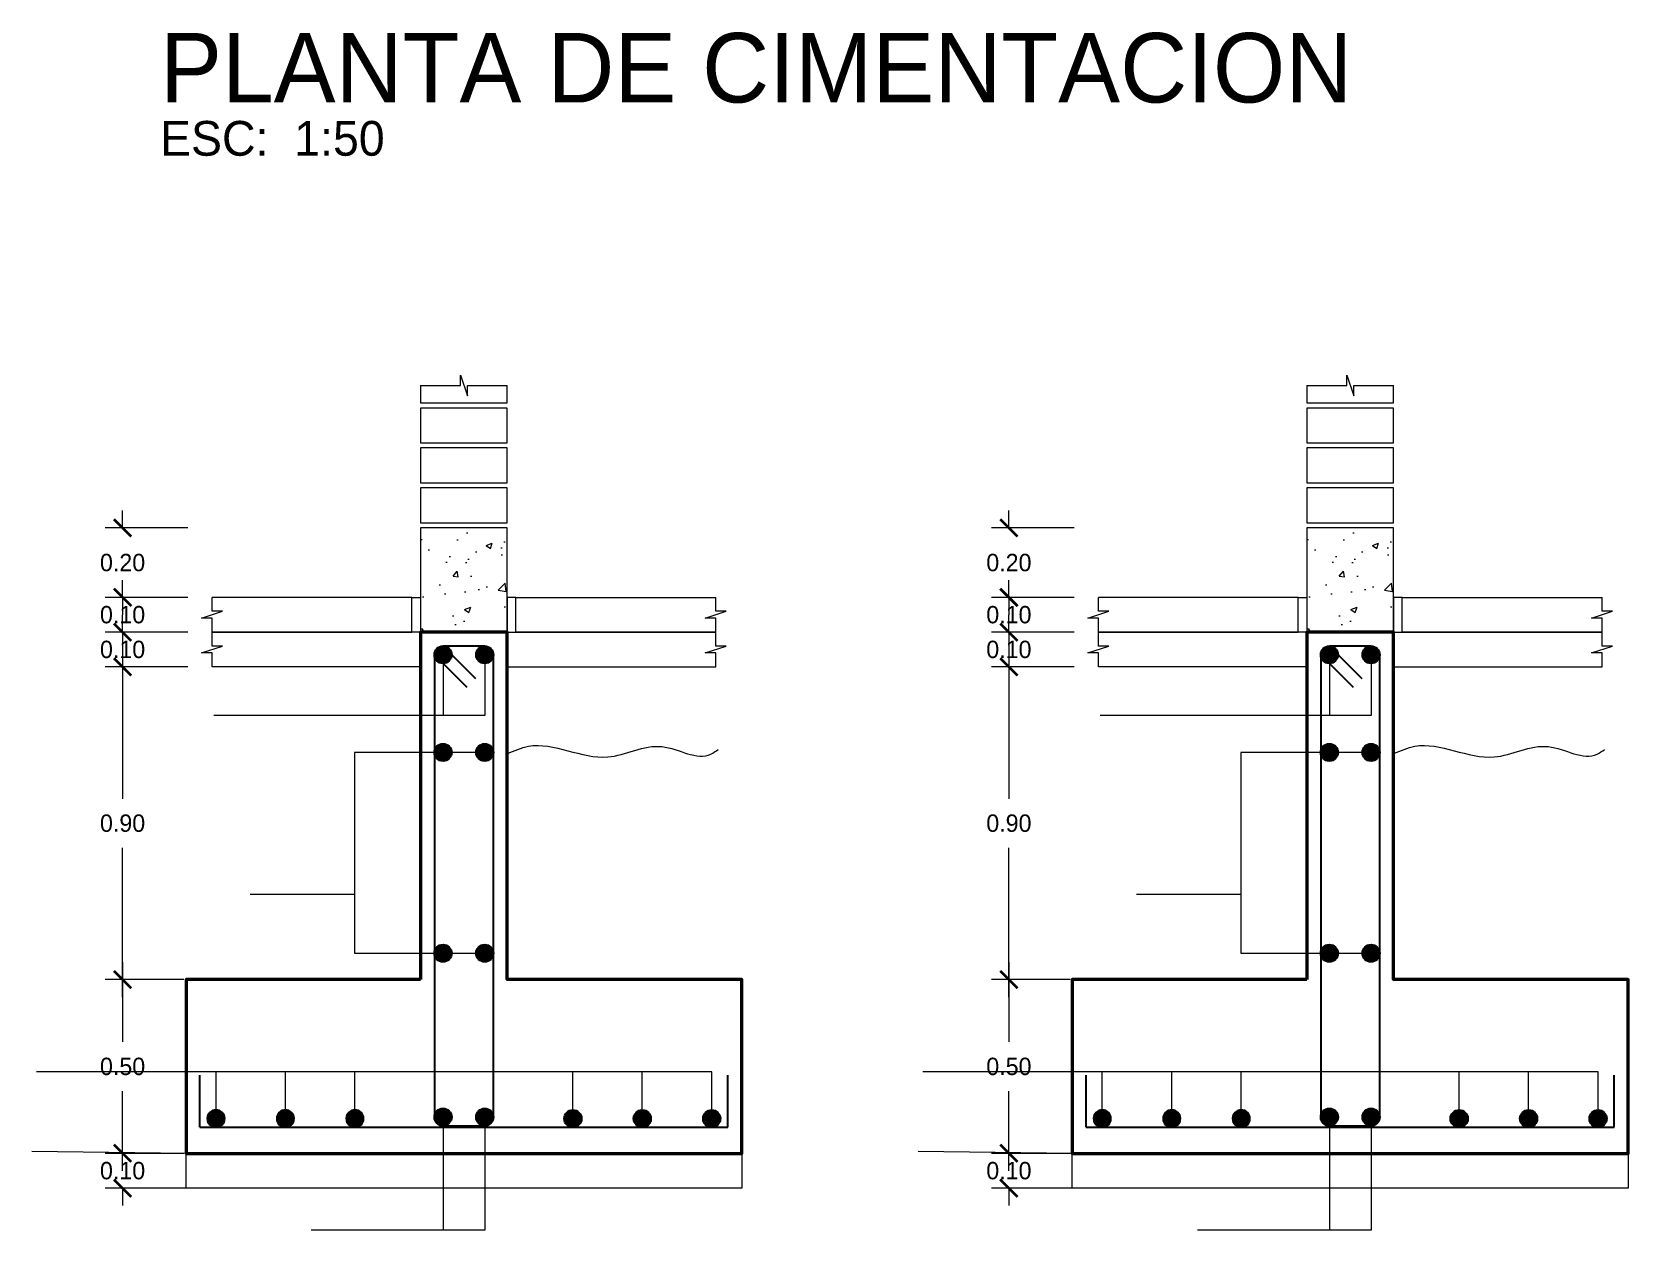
# Model space of a CAD drawing. Header units: millimetres. Extents: x 84 to 2740, y 103 to 1679.
# Drawn here: x 132.13 to 141.32, y 120.85 to 127.74 of the extents above; entities that cross this region are included whole.
import ezdxf

# ---------------------------------------------------------------- set-up
doc = ezdxf.new("R2010")
doc.units = ezdxf.units.MM
for name, color, linetype, lineweight in [('A- ANOTACIONES', 152, 'Continuous', 5), ('A- LINEA DE TIERRA', 44, 'Continuous', 0), ('A-BURBUJA DE VANOS', 32, 'Continuous', 5), ('A-COTAS EXTERIORES', 30, 'Continuous', 5), ('E- ACERO', 50, 'Continuous', 30), ('E- EXCAVACION', 94, 'Continuous', 50), ('E- FALSO PISO', 181, 'Continuous', 15), ('E- LADRILLO', 40, 'Continuous', 15), ('E- MATERIAL DE RELLENO', 241, 'Continuous', 15), ('E- RELLENO ASFALTICO', 53, 'Continuous', 5), ('E- SOBRECIMIENTO SIMPLE', 100, 'Continuous', 15), ('E- SOLADO', 223, 'Continuous', 15)]:
    doc.layers.add(name, color=color, linetype=linetype, lineweight=lineweight)
doc.styles.add('ROYER', font='')
doc.styles.get('ROYER').set_extended_font_data('Bahnschrift Light')
doc.dimstyles.new('ROYER_25_CORTE_ELEV_MODEL', dxfattribs={"dimtxt": 0.1, "dimasz": 0.1, "dimexe": 0.1, "dimexo": 0, "dimgap": 0.09, "dimtad": 1, "dimtih": 1, "dimtoh": 1, "dimlfac": 0.5, "dimzin": 0, "dimdsep": 46, "dimtxsty": 'ROYER', "dimblk": 'ARCHTICK', "dimcen": 0.09, "dimdle": 0.1, "dimclrd": 256, "dimclre": 256, "dimadec": 0, "dimazin": 0, "dimtfac": 1, "dimtix": 1, "dimtofl": 0, "dimtmove": 0, "dimatfit": 3, "dimfxl": 0.375, "dimfxlon": 1, "dimtolj": 1, "dimtzin": 0, "dimlwd": -1, "dimlwe": -1, "dimarcsym": 0})

# ---------------------------------------------------------------- blocks, each defined once
blk = doc.blocks.new('NOMBRE DE PLANO')
at = {"layer": 'A-BURBUJA DE VANOS', "style": 'ROYER'}
for tag, p, height in [('NOMBRE', (0, 0), 0.4), ('ESCALA', (0, -0.3064), 0.2)]:
    blk.add_attdef(tag, p, '', height=height, dxfattribs=at)
blk = doc.blocks.new('ACERO')
at = {"layer": 'E- ACERO'}
h = blk.add_hatch(color=256, dxfattribs=at)
h.dxf.hatch_style = 1
edge = h.paths.add_edge_path()
edge.add_arc((0, 0), 0.025, 0, 360)
blk.add_circle((0, 0), 0.025, dxfattribs=at)
blk = doc.blocks.new('_ArchTick')
at = {"color": 0, "linetype": 'ByBlock', "const_width": 0.15}
blk.add_lwpolyline([(-0.5, -0.5), (0.5, 0.5)], dxfattribs=at)
blk = doc.blocks.new('*D179')
at = {"layer": 'A-COTAS EXTERIORES', "transparency": 16777216}
for p, q in [((132.6536, 122.3893), (132.6536, 121.9305)), ((133.0066, 122.2893), (132.5536, 122.2893)), ((132.6536, 121.1894), (132.6536, 121.6482)), ((133.0066, 121.2894), (132.5536, 121.2894))]:
    blk.add_line(p, q, dxfattribs=at)
at = {"layer": 'Defpoints', "color": 0, "transparency": 16777216}
for p in [(132.6536, 122.2893), (133.0066, 122.2893), (133.0066, 121.2894)]:
    blk.add_point(p, dxfattribs=at)
at = {"layer": 'A-COTAS EXTERIORES', "transparency": 16777216, "xscale": 0.1, "yscale": 0.1, "zscale": 0.1}
for p, rotation in [((132.6536, 122.2893), 90), ((132.6536, 121.2894), 270)]:
    blk.add_blockref('_ArchTick', p, dxfattribs=dict(at, rotation=rotation))
at = {"layer": 'A-COTAS EXTERIORES', "color": 0, "transparency": 16777216, "insert": (132.6536, 121.7894), "char_height": 0.1, "attachment_point": 5, "style": 'ROYER'}
blk.add_mtext('\\A1;0.50', dxfattribs=at)
blk = doc.blocks.new('*D180')
at = {"layer": 'A-COTAS EXTERIORES', "transparency": 16777216}
for p, q in [((132.6536, 124.1893), (132.6536, 123.3304)), ((133.0286, 124.0893), (132.5536, 124.0893)), ((132.6536, 122.1893), (132.6536, 123.0481)), ((133.0066, 122.2893), (132.5536, 122.2893))]:
    blk.add_line(p, q, dxfattribs=at)
at = {"layer": 'Defpoints', "color": 0, "transparency": 16777216}
for p in [(132.6536, 124.0893), (134.3688, 124.0893), (133.0066, 122.2893)]:
    blk.add_point(p, dxfattribs=at)
at = {"layer": 'A-COTAS EXTERIORES', "transparency": 16777216, "xscale": 0.1, "yscale": 0.1, "zscale": 0.1}
for p, rotation in [((132.6536, 124.0893), 90), ((132.6536, 122.2893), 270)]:
    blk.add_blockref('_ArchTick', p, dxfattribs=dict(at, rotation=rotation))
at = {"layer": 'A-COTAS EXTERIORES', "color": 0, "transparency": 16777216, "insert": (132.6536, 123.1893), "char_height": 0.1, "attachment_point": 5, "style": 'ROYER'}
blk.add_mtext('\\A1;0.90', dxfattribs=at)
blk = doc.blocks.new('*D181')
at = {"layer": 'A-COTAS EXTERIORES', "transparency": 16777216}
for p, q in [((132.6536, 124.2893), (132.6536, 124.3893)), ((133.0286, 124.2893), (132.5536, 124.2893)), ((133.0286, 124.0893), (132.5536, 124.0893)), ((132.6536, 124.0893), (132.6536, 123.9893))]:
    blk.add_line(p, q, dxfattribs=at)
at = {"layer": 'Defpoints', "color": 0, "transparency": 16777216}
for p in [(132.6536, 124.2893), (134.3188, 124.2893), (134.3688, 124.0893)]:
    blk.add_point(p, dxfattribs=at)
at = {"layer": 'A-COTAS EXTERIORES', "transparency": 16777216, "xscale": 0.1, "yscale": 0.1, "zscale": 0.1}
for p, rotation in [((132.6536, 124.2893), 270), ((132.6536, 124.0893), 90)]:
    blk.add_blockref('_ArchTick', p, dxfattribs=dict(at, rotation=rotation))
at = {"layer": 'A-COTAS EXTERIORES', "color": 0, "transparency": 16777216, "insert": (132.6536, 124.1893), "char_height": 0.1, "attachment_point": 5, "style": 'ROYER'}
blk.add_mtext('\\A1;0.10', dxfattribs=at)
blk = doc.blocks.new('*D182')
at = {"layer": 'A-COTAS EXTERIORES', "transparency": 16777216}
for p, q in [((132.6536, 124.4893), (132.6536, 124.5893)), ((133.0286, 124.4893), (132.5536, 124.4893)), ((133.0286, 124.2893), (132.5536, 124.2893)), ((132.6536, 124.2893), (132.6536, 124.1893))]:
    blk.add_line(p, q, dxfattribs=at)
at = {"layer": 'Defpoints', "color": 0, "transparency": 16777216}
for p in [(132.6536, 124.4893), (134.3688, 124.4893), (134.3188, 124.2893)]:
    blk.add_point(p, dxfattribs=at)
at = {"layer": 'A-COTAS EXTERIORES', "transparency": 16777216, "xscale": 0.1, "yscale": 0.1, "zscale": 0.1}
for p, rotation in [((132.6536, 124.4893), 270), ((132.6536, 124.2893), 90)]:
    blk.add_blockref('_ArchTick', p, dxfattribs=dict(at, rotation=rotation))
at = {"layer": 'A-COTAS EXTERIORES', "color": 0, "transparency": 16777216, "insert": (132.6536, 124.3893), "char_height": 0.1, "attachment_point": 5, "style": 'ROYER'}
blk.add_mtext('\\A1;0.10', dxfattribs=at)
blk = doc.blocks.new('*D183')
at = {"layer": 'A-COTAS EXTERIORES', "transparency": 16777216}
for p, q in [((132.6536, 124.8893), (132.6536, 124.9893)), ((133.0286, 124.8893), (132.5536, 124.8893)), ((133.0286, 124.4893), (132.5536, 124.4893)), ((132.6536, 124.4893), (132.6536, 124.3893))]:
    blk.add_line(p, q, dxfattribs=at)
at = {"layer": 'Defpoints', "color": 0, "transparency": 16777216}
for p in [(132.6536, 124.8893), (134.3688, 124.8893), (134.3688, 124.4893)]:
    blk.add_point(p, dxfattribs=at)
at = {"layer": 'A-COTAS EXTERIORES', "transparency": 16777216, "xscale": 0.1, "yscale": 0.1, "zscale": 0.1}
for p, rotation in [((132.6536, 124.8893), 270), ((132.6536, 124.4893), 90)]:
    blk.add_blockref('_ArchTick', p, dxfattribs=dict(at, rotation=rotation))
at = {"layer": 'A-COTAS EXTERIORES', "color": 0, "transparency": 16777216, "insert": (132.6536, 124.6893), "char_height": 0.1, "attachment_point": 5, "style": 'ROYER'}
blk.add_mtext('\\A1;0.20', dxfattribs=at)
blk = doc.blocks.new('*D184')
at = {"layer": 'A-COTAS EXTERIORES', "transparency": 16777216}
for p, q in [((132.6536, 121.2894), (132.6536, 121.3894)), ((133.0066, 121.2894), (132.5536, 121.2894)), ((133.0188, 121.0893), (132.5536, 121.0893)), ((132.6536, 121.0893), (132.6536, 120.9893))]:
    blk.add_line(p, q, dxfattribs=at)
at = {"layer": 'Defpoints', "color": 0, "transparency": 16777216}
for p in [(133.0066, 121.2894), (132.6536, 121.0893), (133.0188, 121.0893)]:
    blk.add_point(p, dxfattribs=at)
at = {"layer": 'A-COTAS EXTERIORES', "transparency": 16777216, "xscale": 0.1, "yscale": 0.1, "zscale": 0.1}
for p, rotation in [((132.6536, 121.2894), 270), ((132.6536, 121.0893), 90)]:
    blk.add_blockref('_ArchTick', p, dxfattribs=dict(at, rotation=rotation))
at = {"layer": 'A-COTAS EXTERIORES', "color": 0, "transparency": 16777216, "insert": (132.6536, 121.1894), "char_height": 0.1, "attachment_point": 5, "style": 'ROYER'}
blk.add_mtext('\\A1;0.10', dxfattribs=at)
blk = doc.blocks.new('*D185')
at = {"layer": 'A-COTAS EXTERIORES', "transparency": 16777216}
for p, q in [((137.757, 122.3893), (137.757, 121.9305)), ((138.11, 122.2893), (137.657, 122.2893)), ((137.757, 121.1894), (137.757, 121.6482)), ((138.11, 121.2894), (137.657, 121.2894))]:
    blk.add_line(p, q, dxfattribs=at)
at = {"layer": 'Defpoints', "color": 0, "transparency": 16777216}
for p in [(137.757, 122.2893), (138.11, 122.2893), (138.11, 121.2894)]:
    blk.add_point(p, dxfattribs=at)
at = {"layer": 'A-COTAS EXTERIORES', "transparency": 16777216, "xscale": 0.1, "yscale": 0.1, "zscale": 0.1}
for p, rotation in [((137.757, 122.2893), 90), ((137.757, 121.2894), 270)]:
    blk.add_blockref('_ArchTick', p, dxfattribs=dict(at, rotation=rotation))
at = {"layer": 'A-COTAS EXTERIORES', "color": 0, "transparency": 16777216, "insert": (137.757, 121.7894), "char_height": 0.1, "attachment_point": 5, "style": 'ROYER'}
blk.add_mtext('\\A1;0.50', dxfattribs=at)
blk = doc.blocks.new('*D186')
at = {"layer": 'A-COTAS EXTERIORES', "transparency": 16777216}
for p, q in [((137.757, 124.1893), (137.757, 123.3304)), ((138.132, 124.0893), (137.657, 124.0893)), ((137.757, 122.1893), (137.757, 123.0481)), ((138.11, 122.2893), (137.657, 122.2893))]:
    blk.add_line(p, q, dxfattribs=at)
at = {"layer": 'Defpoints', "color": 0, "transparency": 16777216}
for p in [(137.757, 124.0893), (139.4722, 124.0893), (138.11, 122.2893)]:
    blk.add_point(p, dxfattribs=at)
at = {"layer": 'A-COTAS EXTERIORES', "transparency": 16777216, "xscale": 0.1, "yscale": 0.1, "zscale": 0.1}
for p, rotation in [((137.757, 124.0893), 90), ((137.757, 122.2893), 270)]:
    blk.add_blockref('_ArchTick', p, dxfattribs=dict(at, rotation=rotation))
at = {"layer": 'A-COTAS EXTERIORES', "color": 0, "transparency": 16777216, "insert": (137.757, 123.1893), "char_height": 0.1, "attachment_point": 5, "style": 'ROYER'}
blk.add_mtext('\\A1;0.90', dxfattribs=at)
blk = doc.blocks.new('*D187')
at = {"layer": 'A-COTAS EXTERIORES', "transparency": 16777216}
for p, q in [((137.757, 124.2893), (137.757, 124.3893)), ((138.132, 124.2893), (137.657, 124.2893)), ((138.132, 124.0893), (137.657, 124.0893)), ((137.757, 124.0893), (137.757, 123.9893))]:
    blk.add_line(p, q, dxfattribs=at)
at = {"layer": 'Defpoints', "color": 0, "transparency": 16777216}
for p in [(137.757, 124.2893), (139.4222, 124.2893), (139.4722, 124.0893)]:
    blk.add_point(p, dxfattribs=at)
at = {"layer": 'A-COTAS EXTERIORES', "transparency": 16777216, "xscale": 0.1, "yscale": 0.1, "zscale": 0.1}
for p, rotation in [((137.757, 124.2893), 270), ((137.757, 124.0893), 90)]:
    blk.add_blockref('_ArchTick', p, dxfattribs=dict(at, rotation=rotation))
at = {"layer": 'A-COTAS EXTERIORES', "color": 0, "transparency": 16777216, "insert": (137.757, 124.1893), "char_height": 0.1, "attachment_point": 5, "style": 'ROYER'}
blk.add_mtext('\\A1;0.10', dxfattribs=at)
blk = doc.blocks.new('*D188')
at = {"layer": 'A-COTAS EXTERIORES', "transparency": 16777216}
for p, q in [((137.757, 124.4893), (137.757, 124.5893)), ((138.132, 124.4893), (137.657, 124.4893)), ((138.132, 124.2893), (137.657, 124.2893)), ((137.757, 124.2893), (137.757, 124.1893))]:
    blk.add_line(p, q, dxfattribs=at)
at = {"layer": 'Defpoints', "color": 0, "transparency": 16777216}
for p in [(137.757, 124.4893), (139.4722, 124.4893), (139.4222, 124.2893)]:
    blk.add_point(p, dxfattribs=at)
at = {"layer": 'A-COTAS EXTERIORES', "transparency": 16777216, "xscale": 0.1, "yscale": 0.1, "zscale": 0.1}
for p, rotation in [((137.757, 124.4893), 270), ((137.757, 124.2893), 90)]:
    blk.add_blockref('_ArchTick', p, dxfattribs=dict(at, rotation=rotation))
at = {"layer": 'A-COTAS EXTERIORES', "color": 0, "transparency": 16777216, "insert": (137.757, 124.3893), "char_height": 0.1, "attachment_point": 5, "style": 'ROYER'}
blk.add_mtext('\\A1;0.10', dxfattribs=at)
blk = doc.blocks.new('*D189')
at = {"layer": 'A-COTAS EXTERIORES', "transparency": 16777216}
for p, q in [((137.757, 124.8893), (137.757, 124.9893)), ((138.132, 124.8893), (137.657, 124.8893)), ((138.132, 124.4893), (137.657, 124.4893)), ((137.757, 124.4893), (137.757, 124.3893))]:
    blk.add_line(p, q, dxfattribs=at)
at = {"layer": 'Defpoints', "color": 0, "transparency": 16777216}
for p in [(137.757, 124.8893), (139.4722, 124.8893), (139.4722, 124.4893)]:
    blk.add_point(p, dxfattribs=at)
at = {"layer": 'A-COTAS EXTERIORES', "transparency": 16777216, "xscale": 0.1, "yscale": 0.1, "zscale": 0.1}
for p, rotation in [((137.757, 124.8893), 270), ((137.757, 124.4893), 90)]:
    blk.add_blockref('_ArchTick', p, dxfattribs=dict(at, rotation=rotation))
at = {"layer": 'A-COTAS EXTERIORES', "color": 0, "transparency": 16777216, "insert": (137.757, 124.6893), "char_height": 0.1, "attachment_point": 5, "style": 'ROYER'}
blk.add_mtext('\\A1;0.20', dxfattribs=at)
blk = doc.blocks.new('*D190')
at = {"layer": 'A-COTAS EXTERIORES', "transparency": 16777216}
for p, q in [((137.757, 121.2894), (137.757, 121.3894)), ((138.11, 121.2894), (137.657, 121.2894)), ((138.1222, 121.0893), (137.657, 121.0893)), ((137.757, 121.0893), (137.757, 120.9893))]:
    blk.add_line(p, q, dxfattribs=at)
at = {"layer": 'Defpoints', "color": 0, "transparency": 16777216}
for p in [(138.11, 121.2894), (137.757, 121.0893), (138.1222, 121.0893)]:
    blk.add_point(p, dxfattribs=at)
at = {"layer": 'A-COTAS EXTERIORES', "transparency": 16777216, "xscale": 0.1, "yscale": 0.1, "zscale": 0.1}
for p, rotation in [((137.757, 121.2894), 270), ((137.757, 121.0893), 90)]:
    blk.add_blockref('_ArchTick', p, dxfattribs=dict(at, rotation=rotation))
at = {"layer": 'A-COTAS EXTERIORES', "color": 0, "transparency": 16777216, "insert": (137.757, 121.1894), "char_height": 0.1, "attachment_point": 5, "style": 'ROYER'}
blk.add_mtext('\\A1;0.10', dxfattribs=at)

msp = doc.modelspace()

# ---------------------------------------------------------------- hatches: boundary and pattern name
at = {"layer": 'E- SOBRECIMIENTO SIMPLE', "lineweight": 0}
h = msp.add_hatch(dxfattribs=at)
h.set_pattern_fill('AR-CONC', color=256, scale=0.002)
h.set_pattern_definition([(50, (101.5393, 126.74738), (0.3643693, -0.0318782), [0.0381, -0.4191]), (355, (101.5393, 126.7474), (-0.070487, 0.3821137), [0.03048, -0.335281]), (100.4514, (101.56966, 126.74473), (0.2938825, 0.3502355), [0.03238, -0.3561805]), (46.1842, (101.5393, 126.849), (0.542158, -0.0840847), [0.05715, -0.62865]), (96.6356, (101.58447, 126.842), (0.474808, 0.494852), [0.04857, -0.534271]), (351.1842, (101.5393, 126.849), (0.474808, 0.494852), [0.04572, -0.5029195]), (21, (101.5901, 126.82358), (0.3032288, -0.2045304), [0.0381, -0.4191]), (326, (101.5901, 126.8236), (0.123604, 0.368376), [0.03048, -0.33528]), (71.4514, (101.61536, 126.80654), (0.426833, 0.1638455), [0.03238, -0.35618]), (37.5, (101.53929, 126.74738), (0.0061772, 0.1691101), [0, -0.331216, 0, -0.34036, 0, -0.33655]), (7.5, (101.5393, 126.74738), (0.1336393, 0.20036115), [0, -0.194056, 0, -0.323596, 0, -0.12827]), (327.5, (101.42601, 126.74738), (0.2711812, -0.0114575), [0, -0.127, 0, -0.39624, 0, -0.52578]), (317.5, (101.3752, 126.74738), (0.2962584, 0.050853), [0, -0.1651, 0, -0.263144, 0, -0.37338])])
h.paths.add_polyline_path([(134.3688, 124.8893), (134.3688, 124.2893), (134.8688, 124.2893), (134.8688, 124.8893)])
h = msp.add_hatch(dxfattribs=at)
h.set_pattern_fill('AR-CONC', color=256, scale=0.002)
h.set_pattern_definition([(50, (106.64267, 126.74738), (0.3643693, -0.0318782), [0.0381, -0.4191]), (355, (106.64267, 126.7474), (-0.070487, 0.3821137), [0.03048, -0.335281]), (100.4514, (106.67303, 126.74473), (0.2938825, 0.3502355), [0.03238, -0.3561805]), (46.1842, (106.64267, 126.849), (0.542158, -0.0840847), [0.05715, -0.62865]), (96.6356, (106.68785, 126.842), (0.474808, 0.494852), [0.04857, -0.534271]), (351.1842, (106.64267, 126.849), (0.474808, 0.494852), [0.04572, -0.5029195]), (21, (106.69347, 126.82358), (0.3032288, -0.2045304), [0.0381, -0.4191]), (326, (106.69347, 126.8236), (0.123604, 0.368376), [0.03048, -0.33528]), (71.4514, (106.71874, 126.80654), (0.426833, 0.1638455), [0.03238, -0.35618]), (37.5, (106.64267, 126.74738), (0.0061772, 0.1691101), [0, -0.331216, 0, -0.34036, 0, -0.33655]), (7.5, (106.64267, 126.74738), (0.1336393, 0.20036115), [0, -0.194056, 0, -0.323596, 0, -0.12827]), (327.5, (106.52938, 126.74738), (0.2711812, -0.0114575), [0, -0.127, 0, -0.39624, 0, -0.52578]), (317.5, (106.47858, 126.74738), (0.2962584, 0.050853), [0, -0.1651, 0, -0.263144, 0, -0.37338])])
h.paths.add_polyline_path([(139.4722, 124.8893), (139.4722, 124.2893), (139.9722, 124.2893), (139.9722, 124.8893)])

# ---------------------------------------------------------------- linework, layer by layer
at = {"layer": 'A- ANOTACIONES', "lineweight": 0}
for p, q in [((134.4988, 124.1093), (134.4988, 123.8093)), ((134.7388, 124.1093), (134.7388, 123.8093)), ((139.6022, 124.1093), (139.6022, 123.8093)), ((139.8422, 124.1093), (139.8422, 123.8093)), ((134.7388, 123.8093), (133.1788, 123.8093)), ((139.8422, 123.8093), (138.2822, 123.8093)), ((133.9888, 122.7796), (133.3888, 122.7796)), ((139.0922, 122.7796), (138.4922, 122.7796)), ((133.1915, 121.5393), (133.1915, 121.7593)), ((133.5915, 121.5393), (133.5915, 121.7593)), ((133.9915, 121.5393), (133.9915, 121.7593)), ((135.2462, 121.5393), (135.2462, 121.7593)), ((135.6462, 121.5393), (135.6462, 121.7593)), ((138.2948, 121.5393), (138.2948, 121.7593)), ((138.6948, 121.5393), (138.6948, 121.7593)), ((139.0948, 121.5393), (139.0948, 121.7593)), ((140.3496, 121.5393), (140.3496, 121.7593)), ((140.7496, 121.5393), (140.7496, 121.7593)), ((134.4988, 121.448), (134.4988, 120.848)), ((139.6022, 121.448), (139.6022, 120.848))]:
    msp.add_line(p, q, dxfattribs=at)
for points in [[(134.3688, 125.7093), (134.5988, 125.7093), (134.5988, 125.7693), (134.6388, 125.6493), (134.6388, 125.7093), (134.8688, 125.7093)], [(139.4722, 125.7093), (139.7022, 125.7093), (139.7022, 125.7693), (139.7422, 125.6493), (139.7422, 125.7093), (139.9722, 125.7093)], [(133.1688, 124.2893), (133.1688, 124.3693), (133.1088, 124.3693), (133.2288, 124.4093), (133.1688, 124.4093), (133.1688, 124.4893)], [(136.0688, 124.2893), (136.0688, 124.3693), (136.0088, 124.3693), (136.1288, 124.4093), (136.0688, 124.4093), (136.0688, 124.4893)], [(138.2722, 124.2893), (138.2722, 124.3693), (138.2122, 124.3693), (138.3322, 124.4093), (138.2722, 124.4093), (138.2722, 124.4893)], [(141.1722, 124.2893), (141.1722, 124.3693), (141.1122, 124.3693), (141.2322, 124.4093), (141.1722, 124.4093), (141.1722, 124.4893)], [(133.1688, 124.0893), (133.1688, 124.1693), (133.1088, 124.1693), (133.2288, 124.2093), (133.1688, 124.2093), (133.1688, 124.2893)], [(136.0688, 124.0893), (136.0688, 124.1693), (136.0088, 124.1693), (136.1288, 124.2093), (136.0688, 124.2093), (136.0688, 124.2893)], [(138.2722, 124.0893), (138.2722, 124.1693), (138.2122, 124.1693), (138.3322, 124.2093), (138.2722, 124.2093), (138.2722, 124.2893)], [(141.1722, 124.0893), (141.1722, 124.1693), (141.1122, 124.1693), (141.2322, 124.2093), (141.1722, 124.2093), (141.1722, 124.2893)], [(134.6888, 123.5971), (133.9888, 123.5971), (133.9888, 122.4414), (134.6888, 122.4414)], [(139.7922, 123.5971), (139.0922, 123.5971), (139.0922, 122.4414), (139.7922, 122.4414)], [(136.0462, 121.5393), (136.0462, 121.7593), (132.1589, 121.7593)], [(141.1496, 121.5393), (141.1496, 121.7593), (137.2623, 121.7593)], [(134.7388, 121.448), (134.7388, 120.848), (133.7388, 120.848)], [(139.8422, 121.448), (139.8422, 120.848), (138.8422, 120.848)]]:
    msp.add_lwpolyline(points, dxfattribs=at)
at = {"layer": 'A- LINEA DE TIERRA'}
for p, q in [((133.0188, 121.2893), (132.1316, 121.3001)), ((138.1222, 121.2893), (137.235, 121.3001))]:
    msp.add_line(p, q, dxfattribs=at)
for points in [[(134.8688, 123.5893), (134.9904, 123.6324), (135.4473, 123.5708), (135.7604, 123.6304), (136.0416, 123.5872), (136.083, 123.6147)], [(139.9722, 123.5893), (140.0938, 123.6324), (140.5507, 123.5708), (140.8638, 123.6304), (141.1449, 123.5872), (141.1864, 123.6147)]]:
    msp.add_spline(points, degree=3, dxfattribs=at)
at = {"layer": 'E- ACERO'}
for p, q in [((134.7388, 124.2093), (134.4988, 124.2093)), ((134.4988, 124.2093), (134.686, 124.0221)), ((139.8422, 124.2093), (139.6022, 124.2093)), ((139.6022, 124.2093), (139.7893, 124.0221)), ((134.4488, 124.1593), (134.4488, 121.498)), ((134.4488, 124.1593), (134.636, 123.9721)), ((134.7888, 121.498), (134.7888, 124.1593)), ((139.5522, 124.1593), (139.5522, 121.498)), ((139.5522, 124.1593), (139.7393, 123.9721)), ((139.8922, 121.498), (139.8922, 124.1593)), ((133.0988, 121.4393), (133.0988, 121.7393)), ((136.1388, 121.4393), (136.1388, 121.7393)), ((138.2022, 121.4393), (138.2022, 121.7393)), ((141.2422, 121.4393), (141.2422, 121.7393)), ((133.0988, 121.4393), (136.1388, 121.4393)), ((134.4988, 121.448), (134.7388, 121.448)), ((138.2022, 121.4393), (141.2422, 121.4393)), ((139.6022, 121.448), (139.8422, 121.448))]:
    msp.add_line(p, q, dxfattribs=at)
for centre, start, end in [((134.4988, 121.498), 180, 270), ((134.7388, 121.498), 270, 0), ((139.6022, 121.498), 180, 270), ((139.8422, 121.498), 270, 0)]:
    msp.add_arc(centre, 0.05, start, end, dxfattribs=at)
at = {"layer": 'E- EXCAVACION'}
for points in [[(134.3688, 122.2893), (133.0188, 122.2893), (133.0188, 121.2893), (136.2188, 121.2893), (136.2188, 122.2893), (134.8688, 122.2893), (134.8688, 124.2893), (134.3688, 124.2893)], [(139.4722, 122.2893), (138.1222, 122.2893), (138.1222, 121.2893), (141.3222, 121.2893), (141.3222, 122.2893), (139.9722, 122.2893), (139.9722, 124.2893), (139.4722, 124.2893)]]:
    msp.add_lwpolyline(points, close=True, dxfattribs=at)
at = {"layer": 'E- FALSO PISO'}
for points in [[(133.1688, 124.2893), (134.3188, 124.2893), (134.3188, 124.4893), (133.1688, 124.4893)], [(136.0688, 124.2893), (134.9188, 124.2893), (134.9188, 124.4893), (136.0688, 124.4893)], [(138.2722, 124.2893), (139.4222, 124.2893), (139.4222, 124.4893), (138.2722, 124.4893)], [(141.1722, 124.2893), (140.0222, 124.2893), (140.0222, 124.4893), (141.1722, 124.4893)]]:
    msp.add_lwpolyline(points, dxfattribs=at)
at = {"layer": 'E- LADRILLO'}
for points in [[(134.3688, 125.7093), (134.3688, 125.6093), (134.8688, 125.6093), (134.8688, 125.7093)], [(139.4722, 125.7093), (139.4722, 125.6093), (139.9722, 125.6093), (139.9722, 125.7093)]]:
    msp.add_lwpolyline(points, dxfattribs=at)
for points in [[(134.3688, 125.3793), (134.8688, 125.3793), (134.8688, 125.5793), (134.3688, 125.5793)], [(139.4722, 125.3793), (139.9722, 125.3793), (139.9722, 125.5793), (139.4722, 125.5793)], [(134.3688, 125.1493), (134.8688, 125.1493), (134.8688, 125.3493), (134.3688, 125.3493)], [(139.4722, 125.1493), (139.9722, 125.1493), (139.9722, 125.3493), (139.4722, 125.3493)], [(134.3688, 124.9193), (134.8688, 124.9193), (134.8688, 125.1193), (134.3688, 125.1193)], [(139.4722, 124.9193), (139.9722, 124.9193), (139.9722, 125.1193), (139.4722, 125.1193)]]:
    msp.add_lwpolyline(points, close=True, dxfattribs=at)
at = {"layer": 'E- MATERIAL DE RELLENO'}
for p, q in [((134.3688, 124.2893), (133.1688, 124.2893)), ((134.8688, 124.2893), (136.0688, 124.2893)), ((139.4722, 124.2893), (138.2722, 124.2893)), ((139.9722, 124.2893), (141.1722, 124.2893)), ((134.3688, 124.0893), (133.1688, 124.0893)), ((134.8688, 124.0893), (136.0688, 124.0893)), ((139.4722, 124.0893), (138.2722, 124.0893)), ((139.9722, 124.0893), (141.1722, 124.0893))]:
    msp.add_line(p, q, dxfattribs=at)
at = {"layer": 'E- RELLENO ASFALTICO'}
for points in [[(134.3688, 124.2893), (134.3188, 124.2893), (134.3188, 124.4893), (134.3688, 124.4893)], [(134.8688, 124.2893), (134.9188, 124.2893), (134.9188, 124.4893), (134.8688, 124.4893)], [(139.4722, 124.2893), (139.4222, 124.2893), (139.4222, 124.4893), (139.4722, 124.4893)], [(139.9722, 124.2893), (140.0222, 124.2893), (140.0222, 124.4893), (139.9722, 124.4893)]]:
    msp.add_lwpolyline(points, close=True, dxfattribs=at)
at = {"layer": 'E- SOBRECIMIENTO SIMPLE'}
for points in [[(134.3688, 124.2893), (134.8688, 124.2893), (134.8688, 124.8893), (134.3688, 124.8893)], [(139.4722, 124.2893), (139.9722, 124.2893), (139.9722, 124.8893), (139.4722, 124.8893)]]:
    msp.add_lwpolyline(points, close=True, dxfattribs=at)
at = {"layer": 'E- SOLADO'}
for points in [[(133.0188, 121.2893), (136.2188, 121.2893), (136.2188, 121.0893), (133.0188, 121.0893)], [(138.1222, 121.2893), (141.3222, 121.2893), (141.3222, 121.0893), (138.1222, 121.0893)]]:
    msp.add_lwpolyline(points, close=True, dxfattribs=at)

# ---------------------------------------------------------------- block references
at = {"layer": 'A-BURBUJA DE VANOS'}
msp.add_blockref('NOMBRE DE PLANO', (132.8693, 127.3378), dxfattribs=at).add_auto_attribs({'NOMBRE': 'PLANTA DE CIMENTACION', 'ESCALA': 'ESC:  1:50'})
at = {"layer": 'E- ACERO', "yscale": 2, "zscale": 2}
for p, xscale, rotation in [((134.4988, 124.1593), 2, 270), ((134.7388, 124.1593), 2, 270), ((139.6022, 124.1593), 2, 270), ((139.8422, 124.1593), 2, 270), ((134.4988, 123.5971), 2, 270), ((134.7388, 123.5971), 2, 270), ((139.6022, 123.5971), 2, 270), ((139.8422, 123.5971), 2, 270), ((134.4988, 122.4414), 2, 270), ((134.7388, 122.4414), 2, 270), ((139.6022, 122.4414), 2, 270), ((139.8422, 122.4414), 2, 270), ((133.1915, 121.4893), -2, 90), ((133.5915, 121.4893), -2, 90), ((133.9915, 121.4893), -2, 90), ((134.4988, 121.498), 2, 270), ((134.7388, 121.498), 2, 270), ((135.2462, 121.4893), 2, 270), ((135.6462, 121.4893), 2, 270), ((136.0462, 121.4893), 2, 270), ((138.2948, 121.4893), -2, 90), ((138.6948, 121.4893), -2, 90), ((139.0948, 121.4893), -2, 90), ((139.6022, 121.498), 2, 270), ((139.8422, 121.498), 2, 270), ((140.3496, 121.4893), 2, 270), ((140.7496, 121.4893), 2, 270), ((141.1496, 121.4893), 2, 270)]:
    msp.add_blockref('ACERO', p, dxfattribs=dict(at, xscale=xscale, rotation=rotation))

# ---------------------------------------------------------------- dimensions: what is measured, and where the dimension line sits
at = {"layer": 'A-COTAS EXTERIORES'}
for base, p1, p2, picture, middle in [((132.6536, 124.8893), (134.3688, 124.4893), (134.3688, 124.8893), '*D183', (132.6536, 124.6893)), ((137.757, 124.8893), (139.4722, 124.4893), (139.4722, 124.8893), '*D189', (137.757, 124.6893)), ((132.6536, 124.4893), (134.3188, 124.2893), (134.3688, 124.4893), '*D182', (132.6536, 124.3893)), ((137.757, 124.4893), (139.4222, 124.2893), (139.4722, 124.4893), '*D188', (137.757, 124.3893)), ((132.6536, 124.2893), (134.3688, 124.0893), (134.3188, 124.2893), '*D181', (132.6536, 124.1893)), ((137.757, 124.2893), (139.4722, 124.0893), (139.4222, 124.2893), '*D187', (137.757, 124.1893)), ((132.6536, 124.0893), (133.0066, 122.2893), (134.3688, 124.0893), '*D180', (132.6536, 123.1893)), ((137.757, 124.0893), (138.11, 122.2893), (139.4722, 124.0893), '*D186', (137.757, 123.1893)), ((132.6536, 122.2893), (133.0066, 121.2894), (133.0066, 122.2893), '*D179', (132.6536, 121.7894)), ((137.757, 122.2893), (138.11, 121.2894), (138.11, 122.2893), '*D185', (137.757, 121.7894)), ((132.6536, 121.0893), (133.0066, 121.2894), (133.0188, 121.0893), '*D184', (132.6536, 121.1894)), ((137.757, 121.0893), (138.11, 121.2894), (138.1222, 121.0893), '*D190', (137.757, 121.1894))]:
    dim = msp.add_linear_dim(base=base, p1=p1, p2=p2, angle=90, dimstyle='ROYER_25_CORTE_ELEV_MODEL', dxfattribs=at)
    dim.commit()
    dim.dimension.update_dxf_attribs({"geometry": picture, "text_midpoint": middle})

doc.saveas('drawing.dxf')
